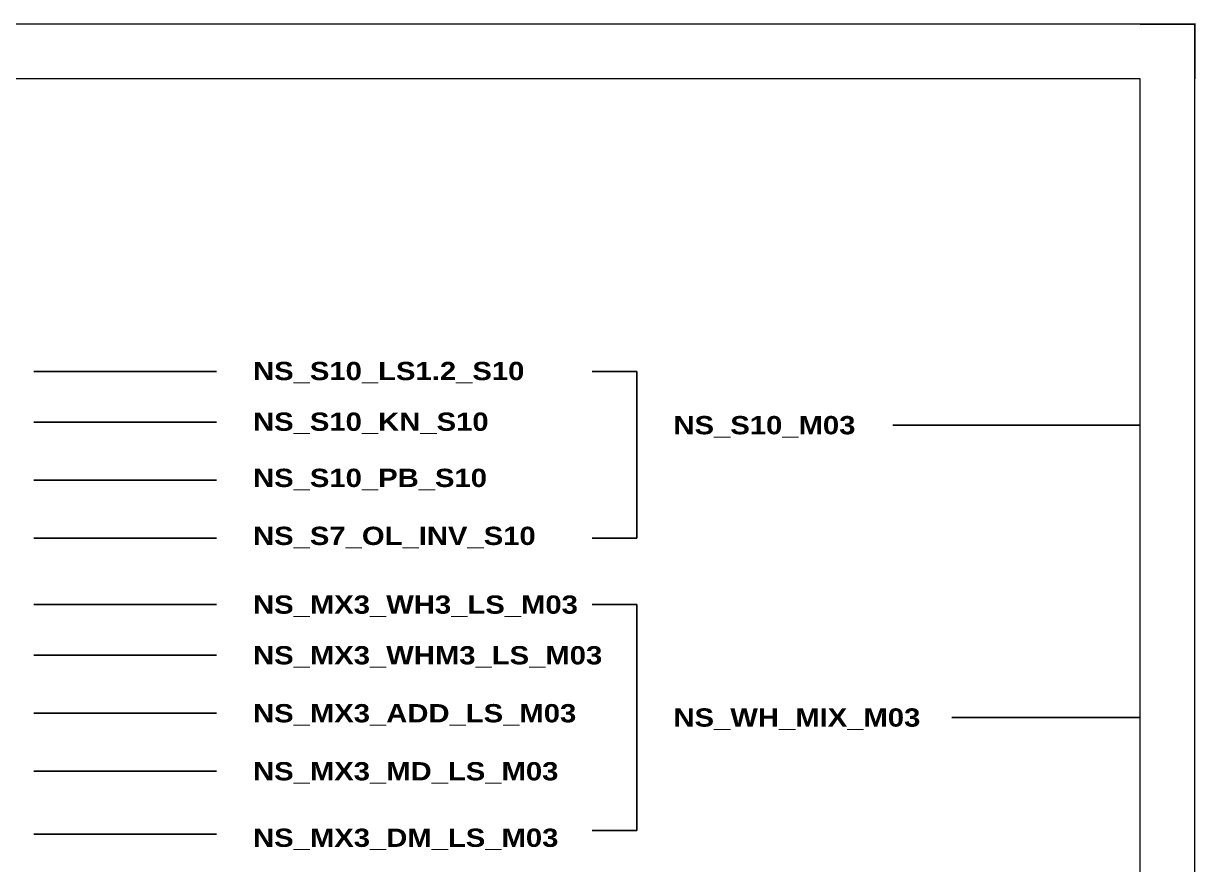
# Model space of a CAD drawing. Header units: centimetres. Extents: x 17259 to 54652, y 10858 to 53453.
# Drawn here: x 20335 to 23541, y 36759 to 39059 of the extents above; entities that cross this region are included whole.
import ezdxf
from ezdxf.enums import TextEntityAlignment as Align

# ---------------------------------------------------------------- set-up
doc = ezdxf.new("R2010")
doc.units = ezdxf.units.CM
doc.header["$MEASUREMENT"] = 0
doc.layers.add('Etiket-Line-L', color=7, linetype='Continuous')
doc.layers.add('EtIket-Line-S', color=2, linetype='Continuous')
doc.styles.add('Bold', font='ariblk.ttf', dxfattribs={"height": 25.4})

# ---------------------------------------------------------------- blocks, each defined once
blk = doc.blocks.new('x5 Out Line')
at = {"const_width": 0.3}
blk.add_lwpolyline([(405.45, 277.06), (405.45, 286.71), (395.8, 286.71)], dxfattribs=at)
at = {"lineweight": 15}
blk.add_lwpolyline([(395.8, 9.65), (395.8, 277.06), (9.65, 277.06), (9.65, 9.65)], close=True, dxfattribs=at)
at = {"layer": 'EtIket-Line-S', "lineweight": 9, "ltscale": 0.5}
blk.add_lwpolyline([(0, 0), (405.45, 0), (405.45, 286.71), (0, 286.71)], close=True, dxfattribs=at)

msp = doc.modelspace()

# ---------------------------------------------------------------- linework, layer by layer
at = {"color": 146, "ltscale": 50, "true_color": 0x105689}
for p, q in [((20362.9, 38107.5), (20862.9, 38107.5)), ((22012.9, 38107.5), (21891, 38107.5)), ((22012.9, 37651.6), (22012.9, 38107.5)), ((20362.9, 37968.9), (20862.9, 37968.9)), ((22712.9, 37960.5), (23389.3, 37960.5)), ((20362.9, 37810.3), (20862.9, 37810.3)), ((20362.9, 37651.6), (20862.9, 37651.6)), ((22012.9, 37651.6), (21891, 37651.6)), ((20362.9, 37469.7), (20862.9, 37469.7)), ((22012.9, 37469.7), (21891, 37469.7)), ((22012.9, 36852), (22012.9, 37469.7)), ((20362.9, 37331.1), (20862.9, 37331.1)), ((20362.9, 37172.5), (20862.9, 37172.5)), ((22874.8, 37160.8), (23389.3, 37160.8)), ((20362.9, 37013.8), (20862.9, 37013.8)), ((20362.9, 36841.4), (20862.9, 36841.4)), ((22012.9, 36852), (21891, 36852))]:
    msp.add_line(p, q, dxfattribs=at)

# ---------------------------------------------------------------- block references
at = {"layer": 'Etiket-Line-L', "lineweight": 0, "xscale": 15.48351216233742, "yscale": 15.48351216233742, "zscale": 15.48351216233742}
msp.add_blockref('x5 Out Line', (17260.9, 34617.7), dxfattribs=at)

# ---------------------------------------------------------------- texts
at = {"ltscale": 500, "style": 'Bold'}
for s, p in [('NS_S10_LS1.2_S10', (20962.9, 38108.6)), ('NS_S10_KN_S10', (20962.9, 37970)), ('NS_S10_M03', (22112.9, 37960.5)), ('NS_S10_PB_S10', (20962.9, 37816.3)), ('NS_S7_OL_INV_S10', (20962.9, 37657.7)), ('NS_MX3_WH3_LS_M03', (20962.9, 37469.7)), ('NS_MX3_WHM3_LS_M03', (20962.9, 37331.1)), ('NS_MX3_ADD_LS_M03', (20962.9, 37172.5)), ('NS_WH_MIX_M03', (22112.9, 37160.8)), ('NS_MX3_MD_LS_M03', (20962.9, 37013.8)), ('NS_MX3_DM_LS_M03', (20962.9, 36831.9))]:
    msp.add_text(s, height=50, dxfattribs=at).set_placement(p, align=Align.MIDDLE_LEFT)

doc.saveas('drawing.dxf')
